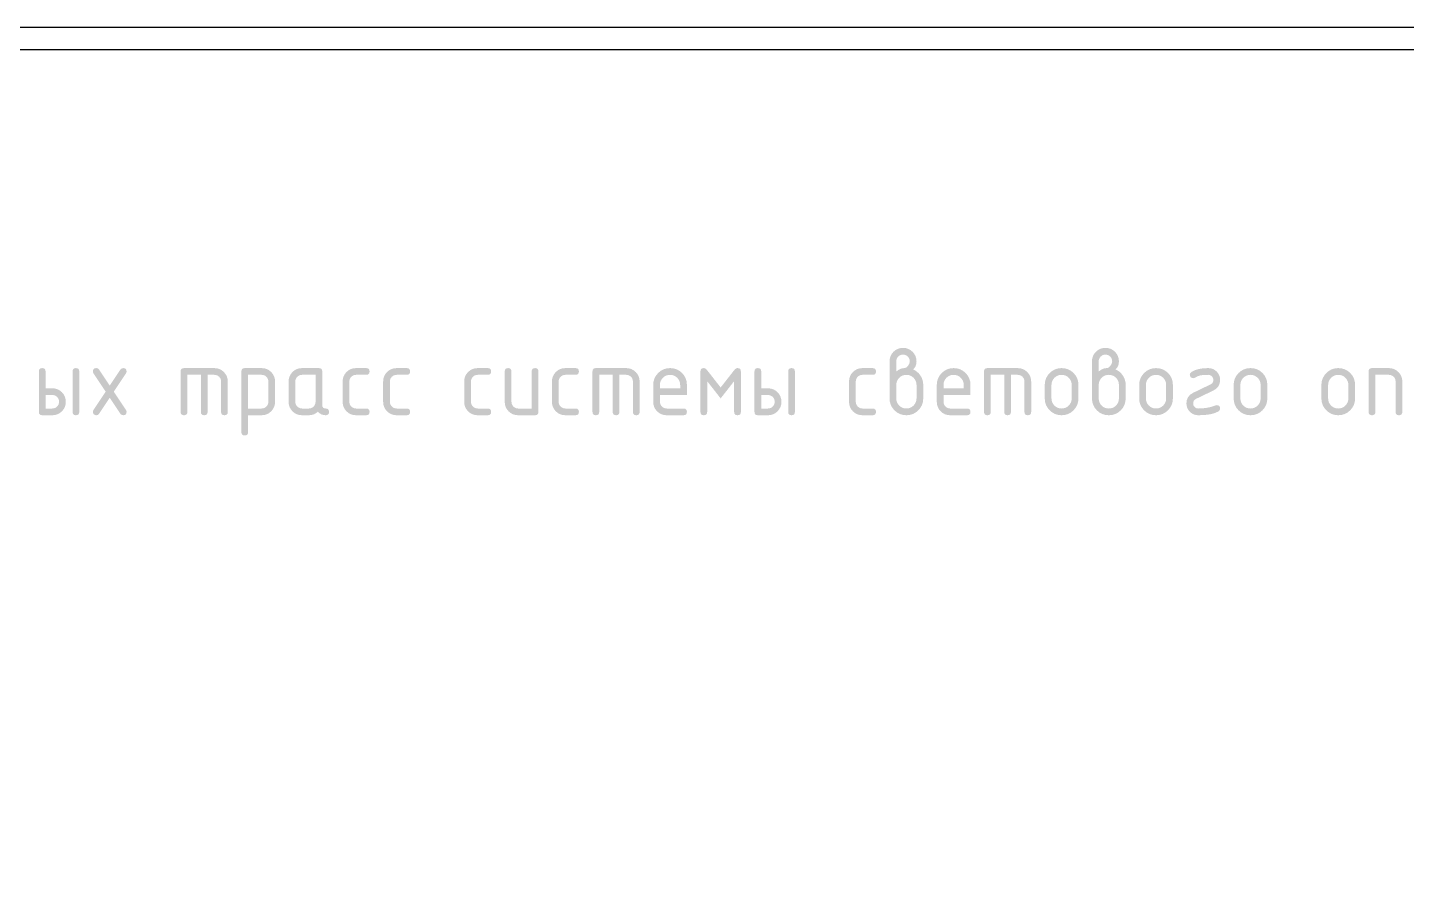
# Model space of a CAD drawing. Header units: millimetres. Extents: x 0 to 420, y 0 to 297.
# Drawn here: x 201.6 to 308.5, y 230.1 to 296.9 of the extents above; entities that cross this region are included whole.
import ezdxf

# ---------------------------------------------------------------- set-up
doc = ezdxf.new("R2010")
doc.units = ezdxf.units.MM
doc.layers.get('0').update_dxf_attribs({"linetype": 'CONTINUOUS'})

msp = doc.modelspace()

# ---------------------------------------------------------------- hatches: boundary and pattern name
at = {"true_color": 0x000007}
h = msp.add_hatch(color=0, dxfattribs=at)
h.paths.add_polyline_path([(268.968602, 270.226344), (269.131297, 270.340652), (269.287067, 270.422301), (269.436016, 270.47129), (269.578247, 270.48762), (269.657914, 270.498997), (269.734792, 270.533164), (269.808775, 270.590171), (269.879761, 270.670072), (269.980496, 270.840397), (270.014258, 271.010723), (270.004853, 271.117159), (269.976637, 271.21481), (269.929612, 271.303573), (269.863776, 271.383344), (269.784005, 271.44918), (269.695242, 271.496206), (269.597591, 271.524421), (269.491155, 271.533826), (269.386148, 271.524232), (269.28941, 271.495517), (269.20094, 271.447785), (269.120738, 271.38114), (269.054179, 271.300628), (269.006636, 271.212054), (268.978111, 271.115419), (268.968602, 271.010723)], flags=0)
h.paths.add_polyline_path([(270.275534, 270.380684), (270.446488, 270.294281), (270.598891, 270.185554), (270.732793, 270.054502), (270.848247, 269.901127), (270.940937, 269.732661), (271.007272, 269.556341), (271.047149, 269.372167), (271.060464, 269.180137), (271.060464, 268.134482), (271.036504, 267.871328), (270.964691, 267.629155), (270.845129, 267.407859), (270.677921, 267.207337), (270.476581, 267.040939), (270.255346, 266.922084), (270.014163, 266.85077), (269.752982, 266.826999), (269.489828, 266.850873), (269.247655, 266.922497), (269.026359, 267.04187), (268.825838, 267.208991), (268.65944, 267.410107), (268.540584, 267.631429), (268.46927, 267.872904), (268.445499, 268.134482), (268.445499, 271.010723), (268.464525, 271.222088), (268.521636, 271.416348), (268.616884, 271.593556), (268.750321, 271.753761), (268.911035, 271.886242), (269.088078, 271.981), (269.281452, 272.03793), (269.491155, 272.056929), (269.70252, 272.037818), (269.89678, 271.980517), (270.073987, 271.88508), (270.234193, 271.751556), (270.366674, 271.590843), (270.461431, 271.413799), (270.518361, 271.220426), (270.537361, 271.010723), (270.520945, 270.822517), (270.471767, 270.654776), (270.389928, 270.507498)], flags=0)
h.paths.add_polyline_path([(270.537361, 268.134482), (270.537361, 269.180137), (270.523098, 269.336708), (270.48031, 269.481445), (270.408997, 269.614296), (270.309158, 269.735211), (270.188847, 269.835773), (270.056081, 269.907603), (269.91081, 269.950701), (269.752982, 269.965068), (269.594757, 269.950701), (269.449193, 269.907603), (269.316342, 269.835773), (269.196254, 269.735211), (269.096502, 269.614296), (269.025378, 269.481445), (268.982779, 269.336708), (268.968602, 269.180137), (268.968602, 268.134482), (268.982779, 267.976257), (269.025378, 267.830693), (269.096502, 267.697842), (269.196254, 267.577754), (269.316342, 267.478001), (269.449193, 267.406877), (269.594757, 267.364279), (269.752982, 267.350102), (269.91081, 267.364468), (270.056081, 267.407566), (270.188847, 267.479397), (270.309158, 267.579959), (270.408997, 267.700787), (270.48031, 267.833449), (270.523098, 267.977997)], flags=0)
h = msp.add_hatch(color=0, dxfattribs=at)
h.paths.add_polyline_path([(284.672743, 270.226344), (284.835438, 270.340652), (284.991208, 270.422301), (285.140157, 270.47129), (285.282388, 270.48762), (285.362055, 270.498997), (285.438933, 270.533164), (285.512916, 270.590171), (285.583902, 270.670072), (285.684637, 270.840397), (285.718399, 271.010723), (285.708994, 271.117159), (285.680778, 271.21481), (285.633753, 271.303573), (285.567917, 271.383344), (285.488146, 271.44918), (285.399383, 271.496206), (285.301732, 271.524421), (285.195296, 271.533826), (285.090289, 271.524232), (284.993551, 271.495517), (284.905081, 271.447785), (284.824879, 271.38114), (284.75832, 271.300628), (284.710777, 271.212054), (284.682252, 271.115419), (284.672743, 271.010723)], flags=0)
h.paths.add_polyline_path([(285.979675, 270.380684), (286.150629, 270.294281), (286.303032, 270.185554), (286.436934, 270.054502), (286.552388, 269.901127), (286.645078, 269.732661), (286.711413, 269.556341), (286.75129, 269.372167), (286.764605, 269.180137), (286.764605, 268.134482), (286.740645, 267.871328), (286.668832, 267.629155), (286.54927, 267.407859), (286.382062, 267.207337), (286.180722, 267.040939), (285.959487, 266.922084), (285.718304, 266.85077), (285.457123, 266.826999), (285.193969, 266.850873), (284.951796, 266.922497), (284.730501, 267.04187), (284.529979, 267.208991), (284.363581, 267.410107), (284.244725, 267.631429), (284.173411, 267.872904), (284.14964, 268.134482), (284.14964, 271.010723), (284.168666, 271.222088), (284.225777, 271.416348), (284.321025, 271.593556), (284.454462, 271.753761), (284.615176, 271.886242), (284.792219, 271.981), (284.985593, 272.03793), (285.195296, 272.056929), (285.406661, 272.037818), (285.600921, 271.980517), (285.778128, 271.88508), (285.938334, 271.751556), (286.070815, 271.590843), (286.165572, 271.413799), (286.222502, 271.220426), (286.241502, 271.010723), (286.225086, 270.822517), (286.175908, 270.654776), (286.094069, 270.507498)], flags=0)
h.paths.add_polyline_path([(286.241502, 268.134482), (286.241502, 269.180137), (286.227239, 269.336708), (286.184451, 269.481445), (286.113138, 269.614296), (286.013299, 269.735211), (285.892988, 269.835773), (285.760222, 269.907603), (285.614951, 269.950701), (285.457123, 269.965068), (285.298898, 269.950701), (285.153334, 269.907603), (285.020483, 269.835773), (284.900395, 269.735211), (284.800643, 269.614296), (284.729519, 269.481445), (284.68692, 269.336708), (284.672743, 269.180137), (284.672743, 268.134482), (284.68692, 267.976257), (284.729519, 267.830693), (284.800643, 267.697842), (284.900395, 267.577754), (285.020483, 267.478001), (285.153334, 267.406877), (285.298898, 267.364279), (285.457123, 267.350102), (285.614951, 267.364468), (285.760222, 267.407566), (285.892988, 267.479397), (286.013299, 267.579959), (286.113138, 267.700787), (286.184451, 267.833449), (286.227239, 267.977997)], flags=0)
h = msp.add_hatch(color=0, dxfattribs=at)
h.paths.add_polyline_path([(204.536098, 267.873206), (204.517098, 267.661763), (204.460168, 267.467373), (204.365411, 267.29014), (204.23293, 267.130167), (204.072724, 266.997454), (203.895517, 266.902722), (203.701257, 266.845921), (203.489891, 266.826999), (202.705512, 266.826999), (202.591204, 266.843329), (202.509555, 266.892318), (202.460566, 266.973967), (202.444236, 267.088275), (202.444236, 270.226344), (202.460566, 270.340652), (202.509555, 270.422301), (202.591204, 270.47129), (202.705512, 270.48762), (202.819906, 270.47129), (202.901745, 270.422301), (202.950923, 270.340652), (202.967339, 270.226344), (202.967339, 268.918861), (203.489891, 268.918861), (203.701257, 268.899861), (203.895517, 268.842931), (204.072724, 268.748174), (204.23293, 268.615693), (204.365411, 268.455496), (204.460168, 268.278349), (204.517098, 268.084252)], flags=0)
h.paths.add_polyline_path([(204.012995, 267.873206), (204.00359, 267.979556), (203.975374, 268.077017), (203.928349, 268.165591), (203.862513, 268.245276), (203.782742, 268.311112), (203.693979, 268.358137), (203.596328, 268.386353), (203.489891, 268.395758), (202.967339, 268.395758), (202.967339, 267.350102), (203.489891, 267.350102), (203.594898, 267.359611), (203.691636, 267.388136), (203.780106, 267.435678), (203.860308, 267.502238), (203.926953, 267.582526), (203.974685, 267.671185), (204.0034, 267.768113)], flags=0)
h.paths.add_polyline_path([(205.059201, 270.226344), (205.075531, 270.340652), (205.12452, 270.422301), (205.206169, 270.47129), (205.320477, 270.48762), (205.434786, 270.47129), (205.516434, 270.422301), (205.565424, 270.340652), (205.581753, 270.226344), (205.581753, 267.088275), (205.565424, 266.973967), (205.516434, 266.892318), (205.434786, 266.843329), (205.320477, 266.826999), (205.206169, 266.843329), (205.12452, 266.892318), (205.075531, 266.973967), (205.059201, 267.088275)], flags=0)
for points in [[(208.260771, 268.657585), (209.207208, 267.234898), (209.240212, 267.16448), (209.251305, 267.088275), (209.234889, 266.973967), (209.18571, 266.892318), (209.103872, 266.843329), (208.989478, 266.826999), (208.863456, 266.855593), (208.771748, 266.941652), (207.943822, 268.185745), (207.115346, 266.941652), (207.023224, 266.855593), (206.897616, 266.826999), (206.797915, 266.846154), (206.71351, 266.904169), (206.655495, 266.988574), (206.63634, 267.088275), (206.647157, 267.16448), (206.679886, 267.234898), (207.626874, 268.657585), (206.679886, 270.07972), (206.647157, 270.149931), (206.63634, 270.226344), (206.65267, 270.340652), (206.701659, 270.422301), (206.783308, 270.47129), (206.897616, 270.48762), (207.023224, 270.458819), (207.115346, 270.372967), (207.943822, 269.132732), (208.771748, 270.372967), (208.863456, 270.458819), (208.989478, 270.48762), (209.103872, 270.471505), (209.18571, 270.423196), (209.234889, 270.342745), (209.251305, 270.230202), (209.240212, 270.150827), (209.207208, 270.07972)], [(213.705723, 270.48762), (216.059412, 270.48762), (216.268796, 270.468508), (216.462006, 270.411207), (216.638989, 270.31577), (216.799694, 270.182246), (216.933217, 270.021541), (217.028655, 269.844558), (217.085955, 269.651349), (217.105067, 269.441964), (217.105067, 267.088275), (217.088737, 266.973967), (217.039748, 266.892318), (216.958099, 266.843329), (216.843791, 266.826999), (216.729164, 266.843329), (216.647352, 266.892318), (216.598302, 266.973967), (216.581964, 267.088275), (216.581964, 269.441964), (216.572559, 269.548314), (216.544343, 269.645776), (216.497318, 269.734349), (216.431482, 269.814035), (216.351797, 269.879956), (216.263224, 269.927171), (216.165762, 269.955576), (216.059412, 269.965068), (215.536308, 269.965068), (215.536308, 267.088275), (215.519893, 266.973967), (215.470714, 266.892318), (215.388876, 266.843329), (215.274481, 266.826999), (215.160173, 266.843329), (215.078524, 266.892318), (215.029535, 266.973967), (215.013205, 267.088275), (215.013205, 269.965068), (213.96755, 269.965068), (213.96755, 267.088275), (213.951134, 266.973967), (213.901955, 266.892318), (213.820117, 266.843329), (213.705723, 266.826999), (213.591414, 266.843329), (213.509765, 266.892318), (213.460776, 266.973967), (213.444446, 267.088275), (213.444446, 270.226344), (213.460776, 270.340652), (213.509765, 270.422301), (213.591414, 270.47129)], [(226.535737, 269.441964), (226.535737, 267.873206), (226.545358, 267.769543), (226.574253, 267.673528), (226.622476, 267.585161), (226.690077, 267.504443), (226.770787, 267.436841), (226.859094, 267.388618), (226.954945, 267.359723), (227.058289, 267.350102), (227.842669, 267.350102), (227.957063, 267.333686), (228.038901, 267.284508), (228.08808, 267.202669), (228.104496, 267.088275), (228.08808, 266.973967), (228.038901, 266.892318), (227.957063, 266.843329), (227.842669, 266.826999), (227.058289, 266.826999), (226.846846, 266.845921), (226.652457, 266.902722), (226.475224, 266.997454), (226.315251, 267.130167), (226.182856, 267.29014), (226.088288, 267.467373), (226.031547, 267.661763), (226.012634, 267.873206), (226.012634, 269.441964), (226.031547, 269.653321), (226.088288, 269.847521), (226.182856, 270.024564), (226.315251, 270.184451), (226.475224, 270.316932), (226.652457, 270.41169), (226.846846, 270.46862), (227.058289, 270.48762), (227.842669, 270.48762), (227.957063, 270.47129), (228.038901, 270.422301), (228.08808, 270.340652), (228.104496, 270.226344), (228.08808, 270.112035), (228.038901, 270.030387), (227.957063, 269.981397), (227.842669, 269.965068), (227.058289, 269.965068), (226.953283, 269.955473), (226.856544, 269.926758), (226.768074, 269.879026), (226.687873, 269.812381), (226.621313, 269.731869), (226.573771, 269.643296), (226.545246, 269.546661)], [(229.679815, 269.441964), (229.679815, 267.873206), (229.689435, 267.769543), (229.718331, 267.673528), (229.766554, 267.585161), (229.834155, 267.504443), (229.914865, 267.436841), (230.003172, 267.388618), (230.099023, 267.359723), (230.202367, 267.350102), (230.986746, 267.350102), (231.101141, 267.333686), (231.182979, 267.284508), (231.232158, 267.202669), (231.248574, 267.088275), (231.232158, 266.973967), (231.182979, 266.892318), (231.101141, 266.843329), (230.986746, 266.826999), (230.202367, 266.826999), (229.990924, 266.845921), (229.796535, 266.902722), (229.619302, 266.997454), (229.459329, 267.130167), (229.326934, 267.29014), (229.232366, 267.467373), (229.175625, 267.661763), (229.156712, 267.873206), (229.156712, 269.441964), (229.175625, 269.653321), (229.232366, 269.847521), (229.326934, 270.024564), (229.459329, 270.184451), (229.619302, 270.316932), (229.796535, 270.41169), (229.990924, 270.46862), (230.202367, 270.48762), (230.986746, 270.48762), (231.101141, 270.47129), (231.182979, 270.422301), (231.232158, 270.340652), (231.248574, 270.226344), (231.232158, 270.112035), (231.182979, 270.030387), (231.101141, 269.981397), (230.986746, 269.965068), (230.202367, 269.965068), (230.097361, 269.955473), (230.000622, 269.926758), (229.912152, 269.879026), (229.83195, 269.812381), (229.765391, 269.731869), (229.717849, 269.643296), (229.689323, 269.546661)], [(235.967971, 269.441964), (235.967971, 267.873206), (235.977591, 267.769543), (236.006487, 267.673528), (236.05471, 267.585161), (236.122311, 267.504443), (236.203021, 267.436841), (236.291327, 267.388618), (236.387179, 267.359723), (236.490523, 267.350102), (237.274902, 267.350102), (237.389297, 267.333686), (237.471135, 267.284508), (237.520314, 267.202669), (237.53673, 267.088275), (237.520314, 266.973967), (237.471135, 266.892318), (237.389297, 266.843329), (237.274902, 266.826999), (236.490523, 266.826999), (236.27908, 266.845921), (236.084691, 266.902722), (235.907458, 266.997454), (235.747485, 267.130167), (235.61509, 267.29014), (235.520522, 267.467373), (235.463781, 267.661763), (235.444868, 267.873206), (235.444868, 269.441964), (235.463781, 269.653321), (235.520522, 269.847521), (235.61509, 270.024564), (235.747485, 270.184451), (235.907458, 270.316932), (236.084691, 270.41169), (236.27908, 270.46862), (236.490523, 270.48762), (237.274902, 270.48762), (237.389297, 270.47129), (237.471135, 270.422301), (237.520314, 270.340652), (237.53673, 270.226344), (237.520314, 270.112035), (237.471135, 270.030387), (237.389297, 269.981397), (237.274902, 269.965068), (236.490523, 269.965068), (236.385516, 269.955473), (236.288778, 269.926758), (236.200308, 269.879026), (236.120106, 269.812381), (236.053547, 269.731869), (236.006005, 269.643296), (235.977479, 269.546661)], [(241.203911, 270.226344), (241.203911, 267.088275), (241.187495, 266.973967), (241.138316, 266.892318), (241.056478, 266.843329), (240.942083, 266.826999), (239.634601, 266.826999), (239.423158, 266.845921), (239.228769, 266.902722), (239.051536, 266.997454), (238.891563, 267.130167), (238.759168, 267.29014), (238.6646, 267.467373), (238.607859, 267.661763), (238.588945, 267.873206), (238.588945, 270.226344), (238.605275, 270.340652), (238.654264, 270.422301), (238.735913, 270.47129), (238.850221, 270.48762), (238.964616, 270.47129), (239.046454, 270.422301), (239.095633, 270.340652), (239.112049, 270.226344), (239.112049, 267.873206), (239.121669, 267.769543), (239.150565, 267.673528), (239.198788, 267.585161), (239.266389, 267.504443), (239.347099, 267.436841), (239.435405, 267.388618), (239.531257, 267.359723), (239.634601, 267.350102), (240.680807, 267.350102), (240.680807, 270.226344), (240.697137, 270.340652), (240.746126, 270.422301), (240.827775, 270.47129), (240.942083, 270.48762), (241.056478, 270.47129), (241.138316, 270.422301), (241.187495, 270.340652)], [(242.776078, 269.441964), (242.776078, 267.873206), (242.785698, 267.769543), (242.814594, 267.673528), (242.862816, 267.585161), (242.930418, 267.504443), (243.011128, 267.436841), (243.099434, 267.388618), (243.195285, 267.359723), (243.29863, 267.350102), (244.083009, 267.350102), (244.197403, 267.333686), (244.279242, 267.284508), (244.32842, 267.202669), (244.344836, 267.088275), (244.32842, 266.973967), (244.279242, 266.892318), (244.197403, 266.843329), (244.083009, 266.826999), (243.29863, 266.826999), (243.087187, 266.845921), (242.892797, 266.902722), (242.715564, 266.997454), (242.555591, 267.130167), (242.423196, 267.29014), (242.328629, 267.467373), (242.271888, 267.661763), (242.252974, 267.873206), (242.252974, 269.441964), (242.271888, 269.653321), (242.328629, 269.847521), (242.423196, 270.024564), (242.555591, 270.184451), (242.715564, 270.316932), (242.892797, 270.41169), (243.087187, 270.46862), (243.29863, 270.48762), (244.083009, 270.48762), (244.197403, 270.47129), (244.279242, 270.422301), (244.32842, 270.340652), (244.344836, 270.226344), (244.32842, 270.112035), (244.279242, 270.030387), (244.197403, 269.981397), (244.083009, 269.965068), (243.29863, 269.965068), (243.193623, 269.955473), (243.096885, 269.926758), (243.008415, 269.879026), (242.928213, 269.812381), (242.861654, 269.731869), (242.814111, 269.643296), (242.785586, 269.546661)], [(245.658328, 270.48762), (248.012017, 270.48762), (248.221402, 270.468508), (248.414611, 270.411207), (248.591594, 270.31577), (248.7523, 270.182246), (248.885823, 270.021541), (248.981261, 269.844558), (249.038561, 269.651349), (249.057673, 269.441964), (249.057673, 267.088275), (249.041343, 266.973967), (248.992354, 266.892318), (248.910705, 266.843329), (248.796397, 266.826999), (248.68177, 266.843329), (248.599957, 266.892318), (248.550908, 266.973967), (248.534569, 267.088275), (248.534569, 269.441964), (248.525164, 269.548314), (248.496949, 269.645776), (248.449923, 269.734349), (248.384088, 269.814035), (248.304403, 269.879956), (248.215829, 269.927171), (248.118367, 269.955576), (248.012017, 269.965068), (247.488914, 269.965068), (247.488914, 267.088275), (247.472498, 266.973967), (247.423319, 266.892318), (247.341481, 266.843329), (247.227087, 266.826999), (247.112779, 266.843329), (247.03113, 266.892318), (246.982141, 266.973967), (246.965811, 267.088275), (246.965811, 269.965068), (245.920155, 269.965068), (245.920155, 267.088275), (245.90374, 266.973967), (245.854561, 266.892318), (245.772723, 266.843329), (245.658328, 266.826999), (245.54402, 266.843329), (245.462371, 266.892318), (245.413382, 266.973967), (245.397052, 267.088275), (245.397052, 270.226344), (245.413382, 270.340652), (245.462371, 270.422301), (245.54402, 270.47129)], [(255.341894, 268.134482), (254.296239, 269.473383), (254.296239, 267.088275), (254.279823, 266.973967), (254.230644, 266.892318), (254.148806, 266.843329), (254.034412, 266.826999), (253.920103, 266.843329), (253.838455, 266.892318), (253.789465, 266.973967), (253.773136, 267.088275), (253.773136, 270.226344), (253.789465, 270.340652), (253.838455, 270.422301), (253.920103, 270.47129), (254.034412, 270.48762), (254.099739, 270.47719), (254.165119, 270.445934), (254.230601, 270.393904), (254.296239, 270.321153), (255.341894, 268.982251), (256.388101, 270.321153), (256.45342, 270.393904), (256.518739, 270.445934), (256.584058, 270.47719), (256.649377, 270.48762), (256.763685, 270.47129), (256.845334, 270.422301), (256.894323, 270.340652), (256.910653, 270.226344), (256.910653, 267.088275), (256.894323, 266.973967), (256.845334, 266.892318), (256.763685, 266.843329), (256.649377, 266.826999), (256.535069, 266.843329), (256.45342, 266.892318), (256.404431, 266.973967), (256.388101, 267.088275), (256.388101, 269.473383)], [(265.824525, 269.441964), (265.824525, 267.873206), (265.834145, 267.769543), (265.863041, 267.673528), (265.911263, 267.585161), (265.978865, 267.504443), (266.059575, 267.436841), (266.147881, 267.388618), (266.243732, 267.359723), (266.347077, 267.350102), (267.131456, 267.350102), (267.24585, 267.333686), (267.327689, 267.284508), (267.376867, 267.202669), (267.393283, 267.088275), (267.376867, 266.973967), (267.327689, 266.892318), (267.24585, 266.843329), (267.131456, 266.826999), (266.347077, 266.826999), (266.135634, 266.845921), (265.941244, 266.902722), (265.764011, 266.997454), (265.604038, 267.130167), (265.471643, 267.29014), (265.377076, 267.467373), (265.320335, 267.661763), (265.301421, 267.873206), (265.301421, 269.441964), (265.320335, 269.653321), (265.377076, 269.847521), (265.471643, 270.024564), (265.604038, 270.184451), (265.764011, 270.316932), (265.941244, 270.41169), (266.135634, 270.46862), (266.347077, 270.48762), (267.131456, 270.48762), (267.24585, 270.47129), (267.327689, 270.422301), (267.376867, 270.340652), (267.393283, 270.226344), (267.376867, 270.112035), (267.327689, 270.030387), (267.24585, 269.981397), (267.131456, 269.965068), (266.347077, 269.965068), (266.24207, 269.955473), (266.145332, 269.926758), (266.056862, 269.879026), (265.97666, 269.812381), (265.910101, 269.731869), (265.862558, 269.643296), (265.834033, 269.546661)], [(276.034833, 270.48762), (278.388522, 270.48762), (278.597906, 270.468508), (278.791116, 270.411207), (278.968099, 270.31577), (279.128804, 270.182246), (279.262327, 270.021541), (279.357765, 269.844558), (279.415066, 269.651349), (279.434177, 269.441964), (279.434177, 267.088275), (279.417848, 266.973967), (279.368858, 266.892318), (279.28721, 266.843329), (279.172901, 266.826999), (279.058274, 266.843329), (278.976462, 266.892318), (278.927412, 266.973967), (278.911074, 267.088275), (278.911074, 269.441964), (278.901669, 269.548314), (278.873454, 269.645776), (278.826428, 269.734349), (278.760592, 269.814035), (278.680907, 269.879956), (278.592334, 269.927171), (278.494872, 269.955576), (278.388522, 269.965068), (277.865419, 269.965068), (277.865419, 267.088275), (277.849003, 266.973967), (277.799824, 266.892318), (277.717986, 266.843329), (277.603591, 266.826999), (277.489283, 266.843329), (277.407634, 266.892318), (277.358645, 266.973967), (277.342315, 267.088275), (277.342315, 269.965068), (276.29666, 269.965068), (276.29666, 267.088275), (276.280244, 266.973967), (276.231065, 266.892318), (276.149227, 266.843329), (276.034833, 266.826999), (275.920524, 266.843329), (275.838876, 266.892318), (275.789886, 266.973967), (275.773557, 267.088275), (275.773557, 270.226344), (275.789886, 270.340652), (275.838876, 270.422301), (275.920524, 270.47129)], [(293.830836, 267.611378), (293.94523, 267.595049), (294.027068, 267.546059), (294.076247, 267.46441), (294.092663, 267.350102), (294.083473, 267.279013), (294.055938, 267.216295), (294.01011, 267.162052), (293.94604, 267.116387), (293.660157, 266.98978), (293.30601, 266.899346), (292.883546, 266.845086), (292.392715, 266.826999), (292.209582, 266.843656), (292.040557, 266.893696), (291.885692, 266.977222), (291.745037, 267.094338), (291.627921, 267.234993), (291.544395, 267.389859), (291.494355, 267.558884), (291.477698, 267.742016), (291.510366, 268.009287), (291.608405, 268.236456), (291.771866, 268.423525), (292.000801, 268.570493), (293.355688, 269.223683), (293.449102, 269.283938), (293.515954, 269.362176), (293.556141, 269.458397), (293.56956, 269.572602), (293.54069, 269.723015), (293.454356, 269.849864), (293.327507, 269.936198), (293.177094, 269.965068), (292.967702, 269.961562), (292.787661, 269.95108), (292.636972, 269.933674), (292.515636, 269.909395), (292.328085, 269.844007), (292.123171, 269.735211), (292.000801, 269.70324), (291.90358, 269.723084), (291.818349, 269.782615), (291.758818, 269.867847), (291.738974, 269.965068), (291.7737, 270.093363), (291.87788, 270.194373), (292.131189, 270.322513), (292.432196, 270.41417), (292.780848, 270.46924), (293.177094, 270.48762), (293.36015, 270.470885), (293.529045, 270.420716), (293.683885, 270.337164), (293.824772, 270.22028), (293.941975, 270.079393), (294.02569, 269.924553), (294.07592, 269.755657), (294.092663, 269.572602), (294.059702, 269.30534), (293.960854, 269.078231), (293.796169, 268.891326), (293.565701, 268.744677), (292.22239, 268.098653), (292.125445, 268.036107), (292.056198, 267.955888), (292.01465, 267.857892), (292.000801, 267.742016), (292.029395, 267.591603), (292.115454, 267.464755), (292.241889, 267.378697), (292.392715, 267.350102), (292.762916, 267.365192), (293.109502, 267.41046), (293.432419, 267.485908), (293.731617, 267.591535)], [(305.613862, 267.088275), (305.613862, 270.226344), (305.630192, 270.340652), (305.679181, 270.422301), (305.76083, 270.47129), (305.875138, 270.48762), (307.182621, 270.48762), (307.392324, 270.468508), (307.585697, 270.411207), (307.76274, 270.31577), (307.923454, 270.182246), (308.056977, 270.021541), (308.152415, 269.844558), (308.209716, 269.651349), (308.228827, 269.441964), (308.228827, 267.088275), (308.212411, 266.973967), (308.163233, 266.892318), (308.081394, 266.843329), (307.967, 266.826999), (307.852692, 266.843329), (307.771043, 266.892318), (307.722054, 266.973967), (307.705724, 267.088275), (307.705724, 269.441964), (307.696319, 269.548314), (307.668103, 269.645776), (307.621078, 269.734349), (307.555242, 269.814035), (307.475471, 269.879956), (307.386708, 269.927171), (307.289057, 269.955576), (307.182621, 269.965068), (306.136965, 269.965068), (306.136965, 267.088275), (306.120549, 266.973967), (306.071371, 266.892318), (305.989532, 266.843329), (305.875138, 266.826999), (305.76083, 266.843329), (305.679181, 266.892318), (305.630192, 266.973967)]]:
    msp.add_hatch(color=0, dxfattribs=at).paths.add_polyline_path(points, flags=0)
h = msp.add_hatch(color=0, dxfattribs=at)
h.paths.add_polyline_path([(218.156501, 270.226344), (218.172831, 270.340652), (218.22182, 270.422301), (218.303469, 270.47129), (218.417777, 270.48762), (219.72526, 270.48762), (219.936625, 270.46862), (220.130885, 270.41169), (220.308093, 270.316932), (220.468298, 270.184451), (220.600779, 270.024564), (220.695537, 269.847521), (220.752467, 269.653321), (220.771466, 269.441964), (220.771466, 267.873206), (220.752467, 267.663184), (220.695537, 267.469647), (220.600779, 267.292543), (220.468298, 267.131821), (220.308093, 266.998384), (220.130885, 266.903136), (219.936625, 266.846024), (219.72526, 266.826999), (218.679604, 266.826999), (218.679604, 265.519516), (218.663189, 265.405208), (218.61401, 265.323559), (218.532172, 265.27457), (218.417777, 265.25824), (218.303469, 265.27457), (218.22182, 265.323559), (218.172831, 265.405208), (218.156501, 265.519516)], flags=0)
h.paths.add_polyline_path([(218.679604, 269.965068), (218.679604, 267.350102), (219.72526, 267.350102), (219.829956, 267.359611), (219.926591, 267.388136), (220.015165, 267.435678), (220.095677, 267.502238), (220.162322, 267.582526), (220.210054, 267.671185), (220.238769, 267.768113), (220.248363, 267.873206), (220.248363, 269.441964), (220.238958, 269.548314), (220.210743, 269.645776), (220.163717, 269.734349), (220.097881, 269.814035), (220.01811, 269.879956), (219.929347, 269.927171), (219.831696, 269.955576), (219.72526, 269.965068)], flags=0)
h = msp.add_hatch(color=0, dxfattribs=at)
h.paths.add_polyline_path([(223.912392, 269.965068), (222.866185, 269.965068), (222.761179, 269.955473), (222.664441, 269.926758), (222.575971, 269.879026), (222.495769, 269.812381), (222.429209, 269.731869), (222.381667, 269.643296), (222.353142, 269.546661), (222.343633, 269.441964), (222.343633, 267.873206), (222.353254, 267.769543), (222.382149, 267.673528), (222.430372, 267.585161), (222.497974, 267.504443), (222.578684, 267.436841), (222.66699, 267.388618), (222.762841, 267.359723), (222.866185, 267.350102), (223.389289, 267.350102), (223.493985, 267.359611), (223.59062, 267.388136), (223.679193, 267.435678), (223.759705, 267.502238), (223.826351, 267.582526), (223.874082, 267.671185), (223.902797, 267.768113), (223.912392, 267.873206)], flags=0)
h.paths.add_polyline_path([(224.958047, 267.088275), (224.941718, 266.973967), (224.892728, 266.892318), (224.81108, 266.843329), (224.696771, 266.826999), (224.52263, 266.844276), (224.364871, 266.896176), (224.223544, 266.982803), (224.098703, 267.10426), (223.945844, 266.982803), (223.776655, 266.896176), (223.591137, 266.844276), (223.389289, 266.826999), (222.866185, 266.826999), (222.654743, 266.845921), (222.460353, 266.902722), (222.28312, 266.997454), (222.123147, 267.130167), (221.990752, 267.29014), (221.896184, 267.467373), (221.839444, 267.661763), (221.82053, 267.873206), (221.82053, 269.441964), (221.839444, 269.653321), (221.896184, 269.847521), (221.990752, 270.024564), (222.123147, 270.184451), (222.28312, 270.316932), (222.460353, 270.41169), (222.654743, 270.46862), (222.866185, 270.48762), (224.173668, 270.48762), (224.288062, 270.47129), (224.369901, 270.422301), (224.419079, 270.340652), (224.435495, 270.226344), (224.435495, 267.611378), (224.451825, 267.49707), (224.500814, 267.415421), (224.582463, 267.366432), (224.696771, 267.350102), (224.81108, 267.333686), (224.892728, 267.284508), (224.941718, 267.202669)], flags=0)
h = msp.add_hatch(color=0, dxfattribs=at)
h.paths.add_polyline_path([(251.416589, 269.965068), (251.259786, 269.950701), (251.115075, 269.907603), (250.982352, 269.835773), (250.861516, 269.735211), (250.761039, 269.614296), (250.689399, 269.481445), (250.64649, 269.336708), (250.63221, 269.180137), (250.63221, 268.918861), (252.200969, 268.918861), (252.200969, 269.180137), (252.186603, 269.336708), (252.143505, 269.481445), (252.071674, 269.614296), (251.971112, 269.735211), (251.850206, 269.835773), (251.717415, 269.907603), (251.572842, 269.950701)], flags=0)
h.paths.add_polyline_path([(250.63221, 268.395758), (250.63221, 267.873206), (250.641831, 267.769543), (250.670726, 267.673528), (250.718949, 267.585161), (250.78655, 267.504443), (250.86726, 267.436841), (250.955567, 267.388618), (251.051418, 267.359723), (251.154762, 267.350102), (252.462245, 267.350102), (252.576639, 267.333686), (252.658477, 267.284508), (252.707656, 267.202669), (252.724072, 267.088275), (252.707656, 266.973967), (252.658477, 266.892318), (252.576639, 266.843329), (252.462245, 266.826999), (251.154762, 266.826999), (250.943319, 266.845921), (250.74893, 266.902722), (250.571697, 266.997454), (250.411724, 267.130167), (250.279329, 267.29014), (250.184761, 267.467373), (250.12802, 267.661763), (250.109107, 267.873206), (250.109107, 269.180137), (250.132981, 269.441396), (250.204605, 269.682707), (250.323977, 269.903969), (250.491099, 270.105076), (250.692215, 270.272284), (250.913537, 270.391846), (251.155012, 270.463659), (251.416589, 270.48762), (251.681087, 270.463952), (251.923983, 270.392948), (252.145382, 270.274609), (252.345387, 270.108935), (252.511062, 269.90893), (252.629401, 269.687531), (252.700404, 269.444634), (252.724072, 269.180137), (252.724072, 268.395758)], flags=0)
h = msp.add_hatch(color=0, dxfattribs=at)
h.paths.add_polyline_path([(260.057101, 267.873206), (260.038102, 267.661763), (259.981172, 267.467373), (259.886414, 267.29014), (259.753933, 267.130167), (259.593727, 266.997454), (259.41652, 266.902722), (259.22226, 266.845921), (259.010895, 266.826999), (258.226516, 266.826999), (258.112207, 266.843329), (258.030558, 266.892318), (257.981569, 266.973967), (257.965239, 267.088275), (257.965239, 270.226344), (257.981569, 270.340652), (258.030558, 270.422301), (258.112207, 270.47129), (258.226516, 270.48762), (258.34091, 270.47129), (258.422748, 270.422301), (258.471927, 270.340652), (258.488343, 270.226344), (258.488343, 268.918861), (259.010895, 268.918861), (259.22226, 268.899861), (259.41652, 268.842931), (259.593727, 268.748174), (259.753933, 268.615693), (259.886414, 268.455496), (259.981172, 268.278349), (260.038102, 268.084252)], flags=0)
h.paths.add_polyline_path([(259.533998, 267.873206), (259.524593, 267.979556), (259.496378, 268.077017), (259.449352, 268.165591), (259.383516, 268.245276), (259.303745, 268.311112), (259.214982, 268.358137), (259.117331, 268.386353), (259.010895, 268.395758), (258.488343, 268.395758), (258.488343, 267.350102), (259.010895, 267.350102), (259.115901, 267.359611), (259.21264, 267.388136), (259.30111, 267.435678), (259.381312, 267.502238), (259.447957, 267.582526), (259.495689, 267.671185), (259.524404, 267.768113)], flags=0)
h.paths.add_polyline_path([(260.580205, 270.226344), (260.596535, 270.340652), (260.645524, 270.422301), (260.727173, 270.47129), (260.841481, 270.48762), (260.955789, 270.47129), (261.037438, 270.422301), (261.086427, 270.340652), (261.102757, 270.226344), (261.102757, 267.088275), (261.086427, 266.973967), (261.037438, 266.892318), (260.955789, 266.843329), (260.841481, 266.826999), (260.727173, 266.843329), (260.645524, 266.892318), (260.596535, 266.973967), (260.580205, 267.088275)], flags=0)
h = msp.add_hatch(color=0, dxfattribs=at)
h.paths.add_polyline_path([(273.417011, 269.965068), (273.260207, 269.950701), (273.115496, 269.907603), (272.982773, 269.835773), (272.861937, 269.735211), (272.761461, 269.614296), (272.68982, 269.481445), (272.646911, 269.336708), (272.632631, 269.180137), (272.632631, 268.918861), (274.20139, 268.918861), (274.20139, 269.180137), (274.187024, 269.336708), (274.143926, 269.481445), (274.072095, 269.614296), (273.971533, 269.735211), (273.850627, 269.835773), (273.717836, 269.907603), (273.573263, 269.950701)], flags=0)
h.paths.add_polyline_path([(272.632631, 268.395758), (272.632631, 267.873206), (272.642252, 267.769543), (272.671147, 267.673528), (272.71937, 267.585161), (272.786971, 267.504443), (272.867681, 267.436841), (272.955988, 267.388618), (273.051839, 267.359723), (273.155183, 267.350102), (274.462666, 267.350102), (274.57706, 267.333686), (274.658899, 267.284508), (274.708077, 267.202669), (274.724493, 267.088275), (274.708077, 266.973967), (274.658899, 266.892318), (274.57706, 266.843329), (274.462666, 266.826999), (273.155183, 266.826999), (272.943741, 266.845921), (272.749351, 266.902722), (272.572118, 266.997454), (272.412145, 267.130167), (272.27975, 267.29014), (272.185182, 267.467373), (272.128441, 267.661763), (272.109528, 267.873206), (272.109528, 269.180137), (272.133402, 269.441396), (272.205026, 269.682707), (272.324399, 269.903969), (272.49152, 270.105076), (272.692636, 270.272284), (272.913958, 270.391846), (273.155433, 270.463659), (273.417011, 270.48762), (273.681508, 270.463952), (273.924404, 270.392948), (274.145803, 270.274609), (274.345808, 270.108935), (274.511483, 269.90893), (274.629822, 269.687531), (274.700825, 269.444634), (274.724493, 269.180137), (274.724493, 268.395758)], flags=0)
h = msp.add_hatch(color=0, dxfattribs=at)
h.paths.add_polyline_path([(280.485611, 268.134482), (280.485611, 269.180137), (280.509486, 269.441396), (280.581109, 269.682707), (280.700482, 269.903969), (280.867604, 270.105076), (281.06872, 270.272284), (281.290041, 270.391846), (281.531517, 270.463659), (281.793094, 270.48762), (282.057591, 270.463952), (282.300488, 270.392948), (282.521887, 270.274609), (282.721892, 270.108935), (282.887566, 269.90893), (283.005905, 269.687531), (283.076909, 269.444634), (283.100577, 269.180137), (283.100577, 268.134482), (283.076616, 267.872904), (283.004803, 267.631429), (282.885241, 267.410107), (282.718033, 267.208991), (282.516693, 267.04187), (282.295458, 266.922497), (282.054275, 266.850873), (281.793094, 266.826999), (281.531517, 266.850873), (281.290041, 266.922497), (281.06872, 267.04187), (280.867604, 267.208991), (280.700482, 267.410107), (280.581109, 267.631429), (280.509486, 267.872904)], flags=0)
h.paths.add_polyline_path([(282.577473, 268.134482), (282.577473, 269.180137), (282.563107, 269.336708), (282.520009, 269.481445), (282.448179, 269.614296), (282.347617, 269.735211), (282.226711, 269.835773), (282.09392, 269.907603), (281.949346, 269.950701), (281.793094, 269.965068), (281.636291, 269.950701), (281.491579, 269.907603), (281.358857, 269.835773), (281.23802, 269.735211), (281.137544, 269.614296), (281.065903, 269.481445), (281.022995, 269.336708), (281.008715, 269.180137), (281.008715, 268.134482), (281.022891, 267.976257), (281.06549, 267.830693), (281.136614, 267.697842), (281.236367, 267.577754), (281.356454, 267.478001), (281.489306, 267.406877), (281.634869, 267.364279), (281.793094, 267.350102), (281.949346, 267.364468), (282.09392, 267.407566), (282.226711, 267.479397), (282.347617, 267.579959), (282.448179, 267.700787), (282.520009, 267.833449), (282.563107, 267.977997)], flags=0)
h = msp.add_hatch(color=0, dxfattribs=at)
h.paths.add_polyline_path([(287.813669, 268.134482), (287.813669, 269.180137), (287.837543, 269.441396), (287.909167, 269.682707), (288.02854, 269.903969), (288.195661, 270.105076), (288.396777, 270.272284), (288.618099, 270.391846), (288.859574, 270.463659), (289.121152, 270.48762), (289.385649, 270.463952), (289.628545, 270.392948), (289.849944, 270.274609), (290.049949, 270.108935), (290.215624, 269.90893), (290.333963, 269.687531), (290.404966, 269.444634), (290.428634, 269.180137), (290.428634, 268.134482), (290.404674, 267.872904), (290.332861, 267.631429), (290.213299, 267.410107), (290.046091, 267.208991), (289.844751, 267.04187), (289.623515, 266.922497), (289.382333, 266.850873), (289.121152, 266.826999), (288.859574, 266.850873), (288.618099, 266.922497), (288.396777, 267.04187), (288.195661, 267.208991), (288.02854, 267.410107), (287.909167, 267.631429), (287.837543, 267.872904)], flags=0)
h.paths.add_polyline_path([(289.905531, 268.134482), (289.905531, 269.180137), (289.891165, 269.336708), (289.848067, 269.481445), (289.776236, 269.614296), (289.675674, 269.735211), (289.554769, 269.835773), (289.421977, 269.907603), (289.277404, 269.950701), (289.121152, 269.965068), (288.964348, 269.950701), (288.819637, 269.907603), (288.686915, 269.835773), (288.566078, 269.735211), (288.465602, 269.614296), (288.393961, 269.481445), (288.351052, 269.336708), (288.336772, 269.180137), (288.336772, 268.134482), (288.350949, 267.976257), (288.393547, 267.830693), (288.464671, 267.697842), (288.564424, 267.577754), (288.684512, 267.478001), (288.817363, 267.406877), (288.962927, 267.364279), (289.121152, 267.350102), (289.277404, 267.364468), (289.421977, 267.407566), (289.554769, 267.479397), (289.675674, 267.579959), (289.776236, 267.700787), (289.848067, 267.833449), (289.891165, 267.977997)], flags=0)
h = msp.add_hatch(color=0, dxfattribs=at)
h.paths.add_polyline_path([(295.141726, 268.134482), (295.141726, 269.180137), (295.165601, 269.441396), (295.237225, 269.682707), (295.356597, 269.903969), (295.523719, 270.105076), (295.724835, 270.272284), (295.946156, 270.391846), (296.187632, 270.463659), (296.449209, 270.48762), (296.713706, 270.463952), (296.956603, 270.392948), (297.178002, 270.274609), (297.378007, 270.108935), (297.543682, 269.90893), (297.662021, 269.687531), (297.733024, 269.444634), (297.756692, 269.180137), (297.756692, 268.134482), (297.732731, 267.872904), (297.660918, 267.631429), (297.541356, 267.410107), (297.374148, 267.208991), (297.172808, 267.04187), (296.951573, 266.922497), (296.71039, 266.850873), (296.449209, 266.826999), (296.187632, 266.850873), (295.946156, 266.922497), (295.724835, 267.04187), (295.523719, 267.208991), (295.356597, 267.410107), (295.237225, 267.631429), (295.165601, 267.872904)], flags=0)
h.paths.add_polyline_path([(297.233588, 268.134482), (297.233588, 269.180137), (297.219222, 269.336708), (297.176124, 269.481445), (297.104294, 269.614296), (297.003732, 269.735211), (296.882826, 269.835773), (296.750035, 269.907603), (296.605461, 269.950701), (296.449209, 269.965068), (296.292406, 269.950701), (296.147694, 269.907603), (296.014972, 269.835773), (295.894135, 269.735211), (295.793659, 269.614296), (295.722018, 269.481445), (295.67911, 269.336708), (295.66483, 269.180137), (295.66483, 268.134482), (295.679006, 267.976257), (295.721605, 267.830693), (295.792729, 267.697842), (295.892482, 267.577754), (296.012569, 267.478001), (296.145421, 267.406877), (296.290984, 267.364279), (296.449209, 267.350102), (296.605461, 267.364468), (296.750035, 267.407566), (296.882826, 267.479397), (297.003732, 267.579959), (297.104294, 267.700787), (297.176124, 267.833449), (297.219222, 267.977997)], flags=0)
h = msp.add_hatch(color=0, dxfattribs=at)
h.paths.add_polyline_path([(301.949833, 268.134482), (301.949833, 269.180137), (301.973708, 269.441396), (302.045331, 269.682707), (302.164704, 269.903969), (302.331825, 270.105076), (302.532941, 270.272284), (302.754263, 270.391846), (302.995738, 270.463659), (303.257316, 270.48762), (303.521813, 270.463952), (303.764709, 270.392948), (303.986109, 270.274609), (304.186114, 270.108935), (304.351788, 269.90893), (304.470127, 269.687531), (304.541131, 269.444634), (304.564798, 269.180137), (304.564798, 268.134482), (304.540838, 267.872904), (304.469025, 267.631429), (304.349463, 267.410107), (304.182255, 267.208991), (303.980915, 267.04187), (303.75968, 266.922497), (303.518497, 266.850873), (303.257316, 266.826999), (302.995738, 266.850873), (302.754263, 266.922497), (302.532941, 267.04187), (302.331825, 267.208991), (302.164704, 267.410107), (302.045331, 267.631429), (301.973708, 267.872904)], flags=0)
h.paths.add_polyline_path([(304.041695, 268.134482), (304.041695, 269.180137), (304.027329, 269.336708), (303.984231, 269.481445), (303.912401, 269.614296), (303.811838, 269.735211), (303.690933, 269.835773), (303.558142, 269.907603), (303.413568, 269.950701), (303.257316, 269.965068), (303.100512, 269.950701), (302.955801, 269.907603), (302.823079, 269.835773), (302.702242, 269.735211), (302.601766, 269.614296), (302.530125, 269.481445), (302.487216, 269.336708), (302.472936, 269.180137), (302.472936, 268.134482), (302.487113, 267.976257), (302.529712, 267.830693), (302.600836, 267.697842), (302.700588, 267.577754), (302.820676, 267.478001), (302.953527, 267.406877), (303.099091, 267.364279), (303.257316, 267.350102), (303.413568, 267.364468), (303.558142, 267.407566), (303.690933, 267.479397), (303.811838, 267.579959), (303.912401, 267.700787), (303.984231, 267.833449), (304.027329, 267.977997)], flags=0)

# ---------------------------------------------------------------- linework, layer by layer
at = {"color": 0, "true_color": 0x000007}
for points in [[(0.211667, 0), (420.073667, 0), (420.073667, 296.926), (0.211667, 296.926)], [(7.239, 1.735667), (418.338, 1.735667), (418.338, 295.190333), (7.239, 295.190333)]]:
    msp.add_lwpolyline(points, close=True, dxfattribs=at)

doc.saveas('drawing.dxf')
